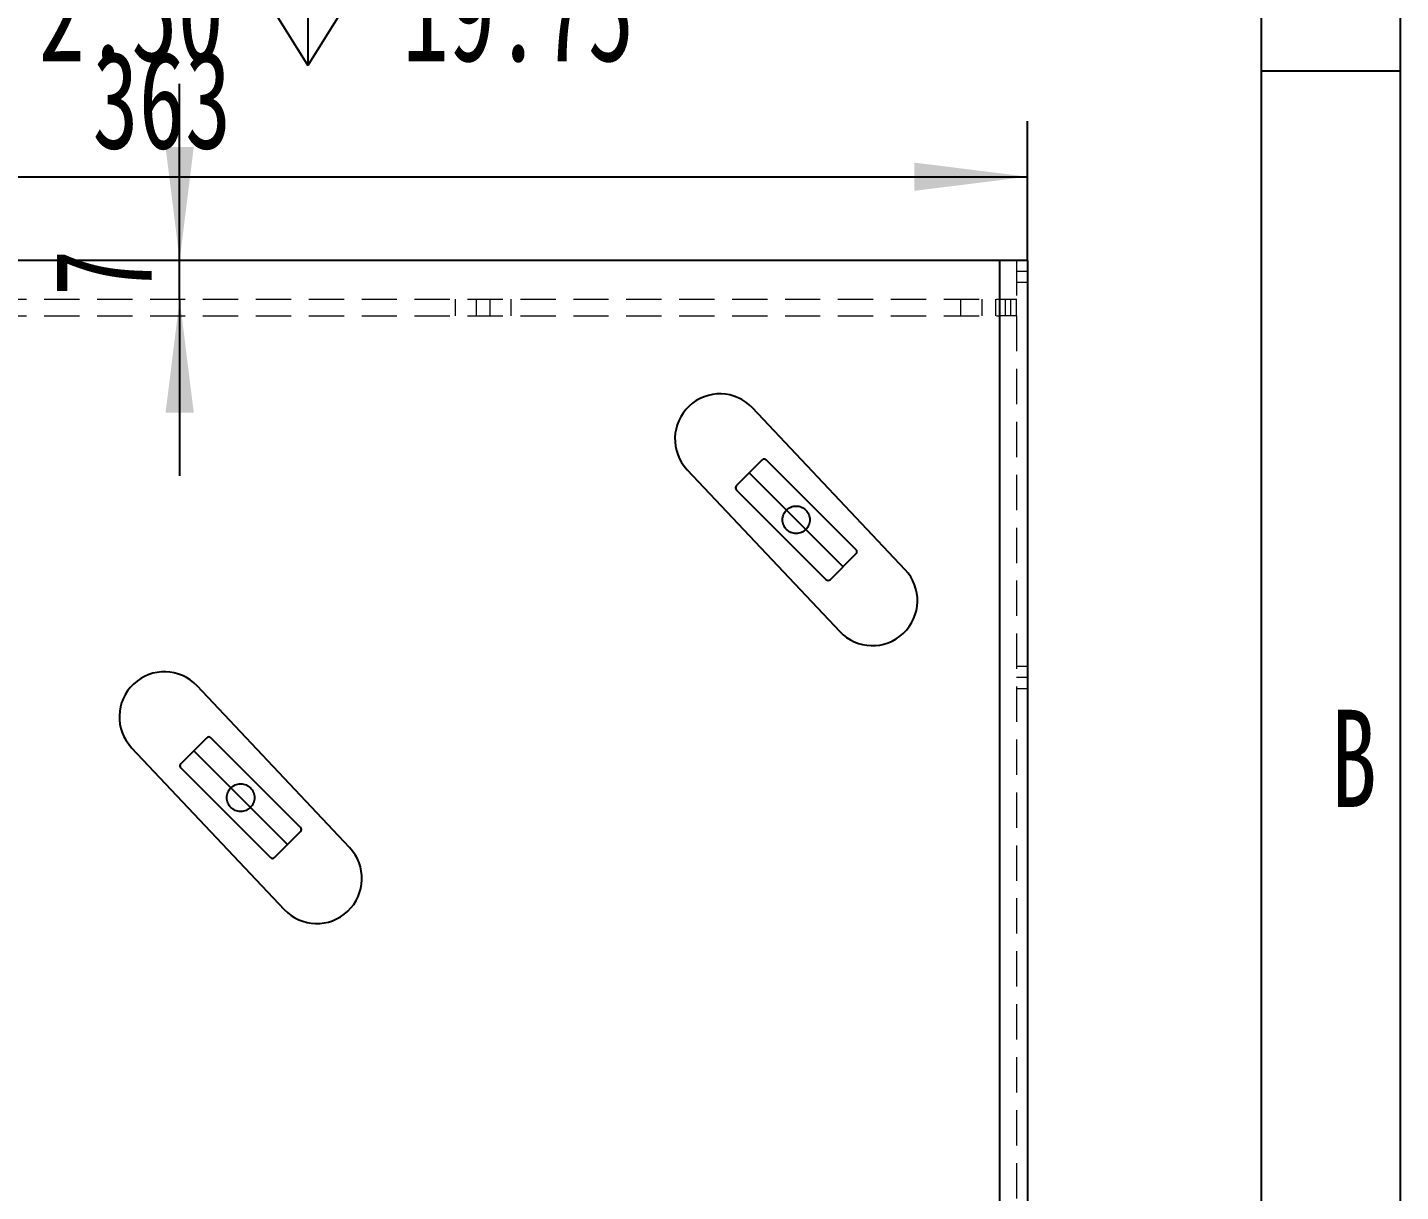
# Model space of a CAD drawing. Header units: millimetres. Extents: x 0 to 210, y 0 to 297.
# Drawn here: x 160.57 to 210, y 208.19 to 250.07 of the extents above; entities that cross this region are included whole.
import ezdxf

# ---------------------------------------------------------------- set-up
doc = ezdxf.new("R2010")
doc.units = ezdxf.units.MM
doc.linetypes.add('CENTERX2', pattern=[20.32, 12.7, -2.54, 2.54, -2.54])
doc.linetypes.add('HIDDEN', pattern=[1.905, 1.27, -0.635])
doc.layers.add('图框', color=7, linetype='Continuous')
doc.layers.add('图纸格式', color=7, linetype='Continuous')
doc.styles.add('SLDTEXTSTYLE5', font='TXT', dxfattribs={"width": 0.7})
doc.styles.add('SLDTEXTSTYLE7', font='TXT', dxfattribs={"width": 0.616667})
doc.dimstyles.new('SLDDIMSTYLE0', dxfattribs={"dimtxt": 3.5, "dimasz": 4.08, "dimexe": 0, "dimexo": 0.0625, "dimgap": 0.875, "dimtad": 2, "dimlfac": 5, "dimrnd": 1e-09, "dimzin": 12, "dimdsep": 46, "dimtxsty": 'SLDTEXTSTYLE5', "dimsah": 1, "dimcen": 0.09, "dimadec": 0, "dimazin": 3, "dimtfac": 1, "dimtofl": 0, "dimtmove": 0, "dimatfit": 3, "dimfxl": 0, "dimfrac": 2, "dimtolj": 1, "dimtzin": 12, "dimarcsym": 0})
doc.dimstyles.new('SLDDIMSTYLE1', dxfattribs={"dimtxt": 3.5, "dimasz": 4.08, "dimexe": 0, "dimexo": 0.0625, "dimgap": 0.875, "dimtad": 2, "dimlfac": 5, "dimrnd": 1e-09, "dimzin": 12, "dimdsep": 46, "dimtxsty": 'SLDTEXTSTYLE5', "dimsah": 1, "dimcen": 0.09, "dimadec": 0, "dimazin": 3, "dimtfac": 1, "dimtmove": 0, "dimatfit": 0, "dimfxl": 0, "dimfrac": 2, "dimtolj": 1, "dimtzin": 12, "dimarcsym": 0})
doc.dimstyles.new('SLDDIMSTYLE3', dxfattribs={"dimtxt": 3.5, "dimasz": 4.08, "dimexe": 0, "dimexo": 0.0625, "dimgap": 0.875, "dimtad": 0, "dimtih": 1, "dimtoh": 1, "dimdec": 6, "dimlfac": 5, "dimrnd": 1e-09, "dimzin": 12, "dimdsep": 46, "dimtxsty": 'SLDTEXTSTYLE5', "dimblk1": 'NONE', "dimsah": 1, "dimcen": 0, "dimadec": 0, "dimazin": 3, "dimtfac": 1, "dimtmove": 0, "dimatfit": 3, "dimldrblk": 'NONE', "dimfxl": 0, "dimfrac": 2, "dimtolj": 1, "dimtzin": 12, "dimarcsym": 0})

# ---------------------------------------------------------------- blocks, each defined once
blk = doc.blocks.new('_D')
at = {"layer": '图纸格式'}
for p, q in [((123.975, 241.691), (123.975, 246.7)), ((196.575, 241.691), (196.575, 246.7)), ((123.975, 244.7), (196.575, 244.7))]:
    blk.add_line(p, q, dxfattribs=at)
for points in [[(123.975, 244.7), (128.055, 244.192), (128.055, 245.208)], [(196.575, 244.7), (192.495, 245.208), (192.495, 244.192)]]:
    blk.add_solid(points, dxfattribs=at)
at = {"layer": '图纸格式', "insert": (162.907, 249.211), "char_height": 3.5, "attachment_point": 1, "style": 'SLDTEXTSTYLE5'}
blk.add_mtext('363', dxfattribs=at)
blk = doc.blocks.new('_D_2')
at = {"layer": '图纸格式'}
for p, q in [((166.047, 241.691), (166.047, 248.041)), ((166.047, 240.291), (166.047, 241.691)), ((166.047, 240.291), (166.047, 233.941))]:
    blk.add_line(p, q, dxfattribs=at)
for points in [[(166.047, 241.691), (166.555, 245.771), (165.539, 245.771)], [(166.047, 240.291), (165.539, 236.211), (166.555, 236.211)]]:
    blk.add_solid(points, dxfattribs=at)
at = {"layer": '图纸格式', "insert": (161.535, 240.404), "char_height": 3.5, "attachment_point": 1, "rotation": 90, "style": 'SLDTEXTSTYLE5'}
blk.add_mtext('7', dxfattribs=at)
blk = doc.blocks.new('SW_SYMBOL_HOLE_DEPTH')
at = {"layer": '图纸格式', "color": 0}
for p, q in [((0, 875), (800, 875)), ((400, 875), (400, 75)), ((100, 555), (400, 75)), ((700, 555), (400, 75))]:
    blk.add_line(p, q, dxfattribs=at)
blk = doc.blocks.new('_D_10')
at = {"layer": '图纸格式'}
for p, q in [((195.392, 260.054), (194.959, 259.804)), ((194.959, 259.804), (184.137, 253.547)), ((184.137, 253.547), (154.949, 253.547))]:
    blk.add_line(p, q, dxfattribs=at)
blk.add_solid([(194.959, 259.804), (191.173, 258.201), (191.681, 257.322)], dxfattribs=at)
at = {"layer": '图纸格式', "xscale": 0.004511737089201878, "yscale": 0.004511737089201878, "zscale": 0.004511737089201878}
for p in [(175.589, 253.381), (168.86, 248.367)]:
    blk.add_blockref('SW_SYMBOL_HOLE_DEPTH', p, dxfattribs=at)
at = {"layer": '图纸格式', "char_height": 3.5, "attachment_point": 1}
for s, insert, style in [('8 x  M3 - 6H', (154.949, 257.373), 'SLDTEXTSTYLE7'), ('6', (180.8, 257.373), 'SLDTEXTSTYLE5'), ('%%c', (155.543, 252.373), 'SLDTEXTSTYLE5'), ('2.50', (160.97, 252.358), 'SLDTEXTSTYLE5'), ('19.75', (174.071, 252.358), 'SLDTEXTSTYLE5')]:
    blk.add_mtext(s, dxfattribs=dict(at, insert=insert, style=style))
blk = doc.blocks.new('_None')

msp = doc.modelspace()

# ---------------------------------------------------------------- linework, layer by layer
at = {"color": 7, "linetype": 'Continuous', "lineweight": 25}
for p, q in [((195.57536459, 241.69058668), (124.97494397, 241.69058668)), ((195.57536459, 167.09058668), (195.57536459, 241.69058668)), ((196.57536459, 241.69058668), (195.57536459, 241.69058668)), ((196.57536459, 241.69058668), (196.57536459, 167.09058668)), ((192.16587132, 230.56026049), (186.67522101, 236.37857289)), ((187.02215444, 234.51395284), (186.08594507, 233.57774346)), ((190.39873074, 231.2787979), (187.1635758, 234.51395284)), ((184.31880449, 234.15485951), (189.8094548, 228.33654711)), ((186.08594507, 233.43632211), (189.32110001, 230.20116716)), ((189.46252137, 230.20116716), (190.39873074, 231.13737654)), ((172.16587132, 220.56026049), (166.67522101, 226.37857289)), ((167.02215444, 224.51395284), (166.08594507, 223.57774346)), ((170.39873074, 221.2787979), (167.1635758, 224.51395284)), ((164.31880449, 224.15485951), (169.8094548, 218.33654711)), ((166.08594507, 223.43632211), (169.32110001, 220.20116716)), ((169.46252137, 220.20116716), (170.39873074, 221.13737654))]:
    msp.add_line(p, q, dxfattribs=at)
at = {"color": 7, "linetype": 'HIDDEN', "lineweight": 18}
for p, q in [((196.17536459, 241.69058668), (196.17536459, 240.29058668)), ((196.17536459, 241.30033676), (196.57536459, 241.30033676)), ((196.17536459, 240.9004617), (196.57536459, 240.9004617)), ((124.97494397, 240.29058668), (195.57536459, 240.29058668)), ((175.97515428, 239.69058668), (175.97515428, 240.29058668)), ((176.72515428, 240.29058668), (176.72515428, 239.69058668)), ((177.22515428, 239.69058668), (177.22515428, 240.29058668)), ((177.97515428, 240.29058668), (177.97515428, 239.69058668)), ((194.17536459, 239.69058668), (194.17536459, 240.29058668)), ((194.92536459, 240.29058668), (194.92536459, 239.69058668)), ((195.42536459, 239.69058668), (195.42536459, 240.29058668)), ((195.57536459, 240.29058668), (196.17536459, 240.29058668)), ((195.77536459, 239.69058668), (195.77536459, 240.29058668)), ((195.97536459, 239.69058668), (195.97536459, 240.29058668)), ((196.17536459, 239.69058668), (196.17536459, 240.29058668)), ((124.97494397, 239.69058668), (195.57536459, 239.69058668)), ((196.17536459, 239.69058668), (195.57536459, 239.69058668)), ((196.17536459, 239.69058668), (196.17536459, 169.09058668)), ((196.17536459, 227.09058668), (196.57536459, 227.09058668)), ((196.17536459, 226.69058668), (196.57536459, 226.69058668)), ((196.17536459, 226.29058668), (196.57536459, 226.29058668))]:
    msp.add_line(p, q, dxfattribs=at)
at = {"color": 7, "linetype": 'CENTERX2'}
for p, q in [((186.55404975, 234.04584815), (189.93062606, 230.66927185)), ((166.55404975, 224.04584815), (169.93062606, 220.66927185))]:
    msp.add_line(p, q, dxfattribs=at)
for centre, radius in [((188.2423379, 232.35756), 0.49341831), ((168.2423379, 222.35756), 0.49655334)]:
    msp.add_circle(centre, radius, dxfattribs=at)
at = {"color": 7, "linetype": 'Continuous', "lineweight": 25}
for centre, radius, start, end in [((185.49701275, 235.2667162), 1.62, 43.340395627, 223.340395627), ((187.09286512, 234.44324216), 0.1, 45, 135), ((186.15665574, 233.50703278), 0.1, 135, 225), ((190.32802007, 231.20808722), 0.1, 315, 45), ((190.98766306, 229.4484038), 1.62, 223.340395627, 43.340395627), ((189.39181069, 230.27187784), 0.1, 225, 315), ((165.49701275, 225.2667162), 1.62, 43.340395627, 223.340395627), ((167.09286512, 224.44324216), 0.1, 45, 135), ((166.15665574, 223.50703278), 0.1, 135, 225), ((170.32802007, 221.20808722), 0.1, 315, 45), ((170.98766306, 219.4484038), 1.62, 223.340395627, 43.340395627), ((169.39181069, 220.27187784), 0.1, 225, 315)]:
    msp.add_arc(centre, radius, start, end, dxfattribs=at)
at = {"layer": '图框'}
for p, q in [((210, 0), (210, 297)), ((210, 248.5), (205, 248.5))]:
    msp.add_line(p, q, dxfattribs=at)
at = {"layer": '图框', "lineweight": 25}
msp.add_line((205, 4.97293926), (205, 292), dxfattribs=at)

# ---------------------------------------------------------------- texts
at = {"layer": '图框', "insert": (208.32031252, 225.52069777), "char_height": 3.5, "attachment_point": 2, "style": 'SLDTEXTSTYLE5'}
msp.add_mtext('B', dxfattribs=at)

# ---------------------------------------------------------------- dimensions: what is measured, and where the dimension line sits
at = {"layer": '图纸格式'}
dim = msp.add_diameter_dim_2p(p1=(195.39179145, 260.05410625), p2=(194.95893772, 259.8038311), text='8 x  M3 - 6H {\\fGDT;x} 6\\P%%c 2.50 {\\fGDT;x} 19.75\\P', dimstyle='SLDDIMSTYLE3', override={"dimpost": '<>'}, dxfattribs=at)
dim.commit()
dim.dimension.update_dxf_attribs({"geometry": '_D_10', "text_midpoint": (168.74919089, 252.86085695), "dimtype": 163})
dim = msp.add_linear_dim(base=(196.57536459, 244.69974754), p1=(123.97494397, 241.69058668), p2=(196.57536459, 241.69058668), dimstyle='SLDDIMSTYLE0', dxfattribs=at)
dim.commit()
dim.dimension.update_dxf_attribs({"geometry": '_D', "text_midpoint": (165.20922634, 244.69974754), "dimtype": 160})
dim = msp.add_linear_dim(base=(166.04719956, 241.69058668), p1=(196.17536459, 240.29058668), p2=(196.57536459, 241.69058668), angle=90, dimstyle='SLDDIMSTYLE1', dxfattribs=at)
dim.commit()
dim.dimension.update_dxf_attribs({"geometry": '_D_2', "text_midpoint": (166.04719956, 241.16953555), "dimtype": 160})

doc.saveas('drawing.dxf')
